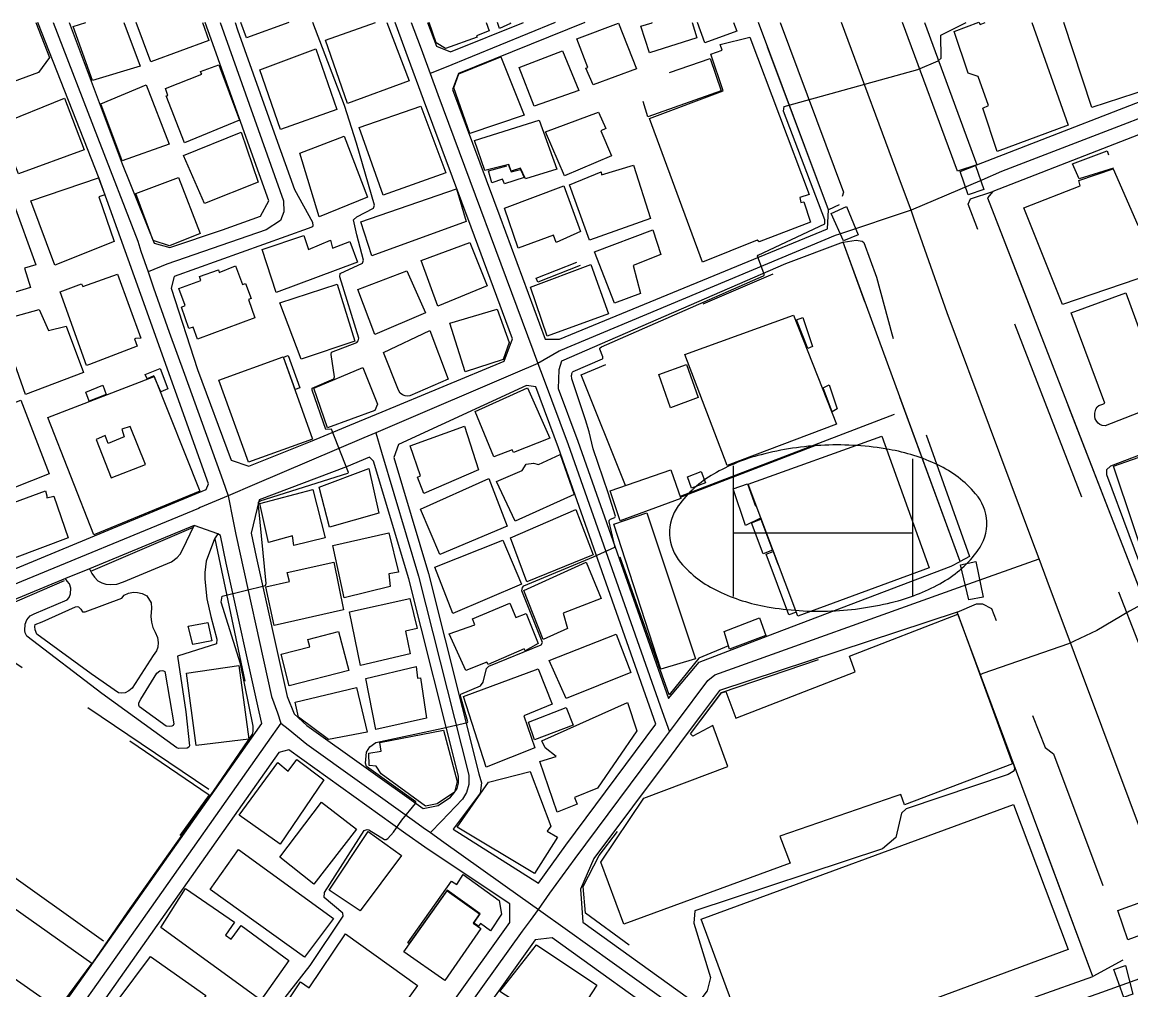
# Model space of a CAD drawing. Header units: millimetres. Extents: x 198785 to 203305, y 542885 to 545889.
# Drawn here: x 202623.4 to 202841.5, y 545694.9 to 545885.4 of the extents above; entities that cross this region are included whole.
import ezdxf

# ---------------------------------------------------------------- set-up
doc = ezdxf.new("R2010")
doc.units = ezdxf.units.MM
for name, pattern in [('FENCE_25K', [54.3, 28.7, -9.2, -16.4]), ('HIDDEN_BULD_25K', [28.8, 18.4, -10.4]), ('HIDDEN_IN_25K', [56.5, 36.5, -20])]:
    doc.linetypes.add(name, pattern=pattern)
for name, color, linetype in [('A0013114', 253, 'Continuous'), ('A0013117', 253, 'Continuous'), ('A0013118', 253, 'Continuous'), ('A0023214', 253, 'Continuous'), ('A0023217', 253, 'Continuous'), ('A0033324', 253, 'Continuous'), ('A0043325', 253, 'Continuous'), ('B0014111', 253, 'Continuous'), ('B0014112', 253, 'Continuous'), ('B0014113', 253, 'Continuous'), ('B0014116', 253, 'Continuous'), ('B0014118', 253, 'Continuous'), ('B0014511', 253, 'Continuous'), ('B0024120', 253, 'Continuous'), ('F0017111', 253, 'Continuous'), ('F0017114', 253, 'Continuous'), ('F0047224', 253, 'Continuous')]:
    doc.layers.add(name, color=color, linetype=linetype)

# ---------------------------------------------------------------- blocks, each defined once
blk = doc.blocks.new('B0014511')
at = {"layer": 'B0014511'}
blk.add_lwpolyline([(-31.17, -1.27, 0.169014), (-29, -6.77, 0.105159), (-21.57, -12.43, 0.067248), (-11.97, -15.47, 0.053397), (0.67, -16.3, 0.053397), (13.19, -14.44, 0.067248), (22.51, -10.63, 0.105159), (29.45, -4.38, 0.169014), (31.17, 1.27, 0.169014), (29, 6.77, 0.105159), (21.57, 12.43, 0.067248), (11.97, 15.47, 0.053397), (-0.67, 16.3, 0.053397), (-13.19, 14.44, 0.067248), (-22.51, 10.63, 0.105159), (-29.45, 4.38, 0.169014)], format="xyb", close=True, dxfattribs=at)
for points in [[(16.58, 13.62), (16.58, -13.46)], [(-18.64, 12.26), (-18.64, -13.46)], [(-18.64, -0.94), (16.58, -0.94)]]:
    blk.add_lwpolyline(points, dxfattribs=at)

msp = doc.modelspace()

# ---------------------------------------------------------------- linework, layer by layer
at = {"layer": 'A0013114'}
for points in [[(202781.86, 545848.51), (202768.11, 545885.31)], [(202800.73, 545885.31), (202811.05, 545857.34)], [(202813.13, 545850.87), (202837.34, 545788.51), (202840.26, 545780.98), (202868.05, 545709.4)], [(202807.77, 545779.3), (202784.74, 545842.14)], [(202833.84, 545697.68), (202807.19, 545769.35)]]:
    msp.add_lwpolyline(points, dxfattribs=at)
at = {"layer": 'A0013117'}
for points in [[(202564.76, 545885.31), (202567.13, 545878.35), (202574.73, 545857.97), (202581.02, 545839.21), (202594.41, 545800.75), (202597.68, 545792.38), (202601.69, 545780.63), (202604.42, 545773.95), (202607.33, 545772.35), (202607.53, 545772.38), (202620.24, 545777.13), (202659.59, 545793.47), (202660.01, 545794.61), (202646.71, 545831.8), (202644.21, 545838.79), (202638.53, 545854.66), (202626.47, 545885.31)], [(202632.66, 545885.31), (202643.04, 545857.52), (202649.34, 545841.95), (202652.39, 545841.05), (202662.75, 545844.58), (202670.25, 545847.27), (202671.85, 545850.26), (202668.09, 545860.88), (202660.53, 545882.07), (202659.39, 545885.31)], [(202665.23, 545885.31), (202665.72, 545883.91), (202673.28, 545862.72), (202676.9, 545852.49), (202680.45, 545846.09), (202680.52, 545845.32), (202680.47, 545845.11), (202679.61, 545844.81), (202653.24, 545835.35), (202652.67, 545833.11), (202657.89, 545817.06), (202664.45, 545799.22), (202667.92, 545798.04), (202680.06, 545802.92), (202689.67, 545806.91), (202694.15, 545808.77), (202718.13, 545818.72), (202719.8, 545823.1), (202711.68, 545845.07), (202702.31, 545870.21), (202699.33, 545878.19), (202696.68, 545885.31)], [(202703.09, 545885.31), (202704.82, 545880.65), (202707.56, 545879.53), (202721.94, 545885.31)], [(202734.01, 545885.31), (202709.16, 545875.32), (202707.98, 545872.17), (202717.31, 545847.15), (202726.2, 545823.08), (202729.04, 545823.02), (202781.67, 545844.72), (202781.86, 545848.51)], [(202811.05, 545857.34), (202853.95, 545873.99), (202866.36, 545878.7), (202867.9, 545882.65), (202866.92, 545885.31)], [(202868.05, 545709.4), (202870.86, 545710.42), (202901.89, 545722.49), (202922.45, 545730.54), (202923.42, 545733.37), (202915.93, 545753.24), (202914.96, 545755.79), (202910.94, 545766.38), (202904.76, 545782.63), (202902.59, 545788.12), (202897.71, 545800.44), (202892.95, 545812.47), (202888.76, 545823.56), (202881.23, 545843.51), (202872.67, 545867.33), (202869.67, 545872.77), (202868.24, 545873), (202856.11, 545868.39), (202814.19, 545852.12), (202813.13, 545850.87)], [(202784.74, 545842.14), (202773.42, 545837.88), (202729.38, 545818.69), (202728.87, 545817.01), (202728.74, 545813.35), (202732.59, 545803.01), (202750.41, 545752.38), (202756.48, 545759.53), (202769.99, 545764.7), (202805.98, 545778.43), (202807.77, 545779.3)], [(202724.87, 545716.09), (202730.23, 545723.5), (202747.96, 545747.3), (202728.83, 545801.65), (202724.35, 545813.67), (202722.54, 545813.92), (202697.39, 545802.33), (202696.42, 545799.79), (202703.25, 545776.96), (202713.16, 545737.59), (202713.65, 545735.81), (202713.41, 545733.76), (202708.12, 545726.68), (202724.87, 545716.09)], [(202702.23, 545730.71), (202705.17, 545731.3), (202707.57, 545733), (202708.33, 545733.8), (202708.9, 545734.7), (202709.18, 545735.7), (202709.16, 545737.07), (202699.39, 545775.9), (202692.47, 545799.04), (202691.65, 545799.81), (202687.14, 545797.93), (202670, 545791.48), (202668.43, 545784.89), (202669.38, 545780.25), (202675.48, 545752.79), (202676.85, 545749.38), (202679.38, 545747.08), (202702.23, 545730.71)], [(202624.24, 545681.81), (202669.29, 545745.7), (202670.52, 545747.44), (202670, 545749.77), (202663.51, 545779.01), (202662.4, 545784.43), (202661.84, 545784.73), (202657.22, 545786.38), (202636.61, 545777.88), (202631.94, 545775.96), (202610.24, 545767.01), (202604.79, 545764.76), (202603.72, 545763.26), (202599.81, 545757.77), (202595.41, 545751.95), (202577.37, 545728.16), (202573.13, 545722.57), (202563.28, 545709.58), (202548.68, 545690.59)], [(202807.19, 545769.35), (202760.49, 545753.95), (202756.7, 545748.99), (202753.49, 545744.68), (202750.94, 545741.26), (202735.77, 545720.89), (202733.11, 545714.88), (202733.58, 545708.37), (202756, 545692.26), (202776.08, 545678.4), (202783.36, 545678.26), (202822.76, 545693.76), (202833.84, 545697.68)], [(202674.59, 545645.76), (202719.27, 545708.29), (202719.23, 545711.97), (202704.56, 545721.76), (202702.51, 545723.13), (202698.8, 545725.79), (202675.79, 545742.27), (202673.86, 545741.76), (202629.01, 545678.17), (202629.08, 545677.39), (202673.84, 545645.5), (202674.59, 545645.76)], [(202722.76, 545601.85), (202733.57, 545616.86), (202734.55, 545618.23), (202735.81, 545620), (202745.19, 545633.16), (202747.79, 545636.81), (202772.33, 545671.24), (202771.41, 545674.33), (202752.54, 545687.35), (202727.59, 545705.28), (202724.25, 545704.93), (202677.77, 545639.9), (202675.92, 545637.38), (202676.44, 545635.25), (202707.93, 545612.36), (202722.42, 545601.83), (202722.76, 545601.85)]]:
    msp.add_lwpolyline(points, dxfattribs=at)
at = {"layer": 'A0013118'}
for points in [[(202661.84, 545784.73), (202661.21, 545783.81), (202659.55, 545779.39), (202659.27, 545777.16), (202659.3, 545775.84), (202659.71, 545771.97), (202660.51, 545768.53), (202661.63, 545764.03), (202661.62, 545763.15), (202653.92, 545760.72), (202655.54, 545749.76), (202656.28, 545743.1), (202656.14, 545742.8), (202655.81, 545742.64), (202654.13, 545742.52), (202653.78, 545742.65), (202639.03, 545753.36), (202624.28, 545764.64), (202623.96, 545765.31), (202623.89, 545765.77), (202623.98, 545767), (202624.31, 545767.88), (202624.95, 545768.61), (202625.73, 545769.03), (202632.26, 545771.8), (202632.66, 545772.25), (202632.89, 545772.93), (202632.93, 545774.08), (202632.67, 545774.94), (202632.23, 545775.47), (202631.94, 545775.96)], [(202636.61, 545777.88), (202637.1, 545776.99), (202637.61, 545776.24), (202638.3, 545775.55), (202639.04, 545775.11), (202639.83, 545774.83), (202640.75, 545774.78), (202642, 545774.85), (202643.34, 545775.34), (202652.76, 545779.23), (202653.87, 545780.08), (202654.42, 545780.78), (202654.92, 545781.62), (202657.22, 545786.38)], [(202642.85, 545753.4), (202642.3, 545753.46), (202636.97, 545757.2), (202626.3, 545765.04), (202625.94, 545765.86), (202625.86, 545766.53), (202625.95, 545766.92), (202627.33, 545767.47), (202633.91, 545770.43), (202634.22, 545770.44), (202634.46, 545770.4), (202634.92, 545769.95), (202635.25, 545769.44), (202635.79, 545769.42), (202642.98, 545772.1), (202643.47, 545772.71), (202644.3, 545773.1), (202645.26, 545773.26), (202646.07, 545773.21), (202646.95, 545773.01), (202647.88, 545772.54), (202648.77, 545771.16), (202648.79, 545770.12), (202648.71, 545768.52), (202648.79, 545767.4), (202649.05, 545766.34), (202649.54, 545765.4), (202649.99, 545764.37), (202650.15, 545763.38), (202650.03, 545762.47), (202649.78, 545761.77), (202649.13, 545760.81), (202645.04, 545754.42), (202644.39, 545753.91), (202643.61, 545753.52), (202642.85, 545753.4)], [(202652.4, 545746.87), (202651.72, 545746.96), (202646.47, 545750.76), (202646.33, 545751.06), (202646.34, 545751.52), (202646.71, 545752.26), (202649.88, 545757.34), (202650.48, 545757.84), (202650.91, 545757.86), (202651.17, 545757.82), (202651.41, 545757.66), (202651.52, 545757.36), (202653.22, 545747.37), (202653.07, 545747.09), (202652.79, 545746.94), (202652.4, 545746.87)]]:
    msp.add_lwpolyline(points, dxfattribs=at)
at = {"layer": 'A0023214'}
msp.add_lwpolyline([(202851.7, 545703.8), (202824.87, 545775.57), (202823.27, 545779.84), (202821.84, 545783.68), (202805.19, 545828.21), (202798.79, 545846.46), (202798.11, 545848.41), (202796.44, 545852.92), (202784.44, 545885.31)], dxfattribs=at)
at = {"layer": 'A0023217'}
for points in [[(202629.47, 545885.31), (202638.22, 545862.76), (202646.16, 545842.3), (202646.74, 545840.35), (202648.17, 545836.31)], [(202662.29, 545885.31), (202674.76, 545850.26), (202674.84, 545848.11), (202674.16, 545846.41), (202671.38, 545844.58), (202651.8, 545837.79), (202648.17, 545836.31)], [(202699.87, 545885.31), (202701.62, 545880.65), (202702.08, 545879.42), (202703.61, 545875.28)], [(202728.14, 545885.31), (202706.4, 545876.42), (202703.61, 545875.28)], [(202872.53, 545877.85), (202867.3, 545875.85), (202815.87, 545855.99), (202812.01, 545854.34), (202798.11, 545848.41), (202784.03, 545843.71), (202783.2, 545843.43), (202729.21, 545820.85), (202728.97, 545820.72), (202724.77, 545818.27)], [(202703.61, 545875.28), (202705.13, 545871.19), (202723.78, 545820.95), (202724.77, 545818.27)], [(202648.17, 545836.31), (202649.23, 545833.17), (202652.3, 545824.43), (202655.28, 545816.16), (202662.23, 545796.91), (202662.82, 545795.24), (202663.86, 545792.26)], [(202724.77, 545818.27), (202720.3, 545816.36), (202695.63, 545805.82), (202692.89, 545804.65)], [(202724.77, 545818.27), (202725.8, 545815.51), (202730.71, 545802.33), (202749.18, 545749.85), (202750.61, 545745.8)], [(202692.89, 545804.65), (202690.57, 545803.67), (202669.05, 545794.47), (202663.86, 545792.26)], [(202692.89, 545804.65), (202694.02, 545800.85), (202701.32, 545776.43), (202711.16, 545737.33), (202711.18, 545735.44), (202710.75, 545733.88), (202709.92, 545732.56), (202705.81, 545728.26), (202703.66, 545726)], [(202663.86, 545792.26), (202658.4, 545789.93), (202658.04, 545789.77), (202620.24, 545774.13), (202610.14, 545770.16), (202608.76, 545769.73), (202606.19, 545768.93), (202604.31, 545768.07)], [(202663.86, 545792.26), (202664.89, 545787.25), (202665.42, 545784.66), (202672.41, 545752.79), (202673.55, 545749.57), (202674.27, 545747.54)], [(202750.61, 545745.8), (202752.19, 545747.92), (202758.14, 545755.9), (202759.53, 545757.05), (202807.47, 545774.19), (202823.27, 545779.84)], [(202674.27, 545747.54), (202671.58, 545743.73), (202646.71, 545708.46), (202626.63, 545679.99), (202624.93, 545677.58)], [(202674.27, 545747.54), (202675.68, 545746.4), (202679.38, 545743.39), (202700.51, 545728.25), (202702.23, 545727.02), (202703.66, 545726)], [(202724.86, 545710.91), (202727.14, 545714.07), (202732.06, 545720.89), (202749.46, 545744.25), (202750.61, 545745.8)], [(202928.03, 545729.5), (202925.34, 545728.45), (202869.1, 545706.55), (202852.85, 545700.75), (202835.56, 545694.57), (202822.76, 545690), (202787.3, 545676.05), (202784.31, 545675.04), (202778.49, 545673.07)], [(202703.66, 545726), (202706.28, 545724.14), (202721.27, 545713.46), (202724.86, 545710.91)], [(202673.5, 545639.06), (202675.25, 545641.62), (202676.8, 545643.89), (202721.76, 545706.61), (202723.28, 545708.73), (202724.86, 545710.91)], [(202724.86, 545710.91), (202730.59, 545706.83), (202752.54, 545691.05), (202776.92, 545674.16), (202778.49, 545673.07)]]:
    msp.add_lwpolyline(points, dxfattribs=at)
at = {"layer": 'A0033324', "linetype": 'HIDDEN_IN_25K', "flags": 128}
for points in [[(202783.99, 545849.49), (202781.86, 545848.51), (202768.11, 545885.31)], [(202772.38, 545885.31), (202784.85, 545851.94), (202783.99, 545849.49)], [(202811.05, 545857.34), (202807.24, 545856.11), (202796.46, 545885.31)], [(202800.73, 545885.31), (202811.05, 545857.34)], [(202840.26, 545780.98), (202868.05, 545709.4), (202863.68, 545709.6), (202836.25, 545780.26), (202809.33, 545849.61), (202809.8, 545850.66), (202814.19, 545852.12), (202813.13, 545850.87), (202837.34, 545788.51), (202840.26, 545780.98)], [(202809.57, 545780.29), (202807.77, 545779.3), (202784.74, 545842.14), (202787.33, 545842.52), (202788.5, 545842.33), (202788.85, 545842.06), (202791.33, 545835.22), (202794.31, 545824.08), (202798.96, 545810.34), (202799.53, 545808.64), (202809.57, 545780.29)], [(202839.74, 545700.91), (202833.84, 545697.68), (202807.19, 545769.35), (202810.95, 545770.98), (202812.17, 545770.99), (202813.91, 545770.09), (202824.45, 545742.74), (202826.09, 545741.51), (202839.47, 545705.73), (202840.28, 545703.18), (202840.35, 545702.76), (202840.28, 545702.07), (202840, 545701.36), (202839.74, 545700.91)]]:
    msp.add_lwpolyline(points, dxfattribs=at)
at = {"layer": 'A0043325'}
for points in [[(202812.44, 545852.47), (202809.34, 545851.42), (202807.77, 545856.03), (202810.76, 545857.19), (202812.44, 545852.47)], [(202787.74, 545843.58), (202784.85, 545842.41), (202782.41, 545847.77), (202785.43, 545849.14), (202787.74, 545843.58)], [(202812.29, 545772.29), (202809.44, 545771.75), (202807.82, 545778.69), (202810.85, 545779.29), (202812.29, 545772.29)], [(202859.8, 545711.9), (202840.72, 545704.91), (202838.74, 545710.69), (202857.85, 545717.55), (202859.8, 545711.9)], [(202840.02, 545693.63), (202839.91, 545693.59), (202837.94, 545699.07), (202837.99, 545699.09), (202840.27, 545699.85), (202841.71, 545694.25), (202840.02, 545693.63)]]:
    msp.add_lwpolyline(points, dxfattribs=at)
at = {"layer": 'B0014111'}
for points in [[(202712.8, 545882.41), (202706.61, 545880.19), (202704.78, 545881.31), (202703.41, 545885.31)], [(202714.59, 545885.31), (202715.19, 545883.67), (202712.71, 545882.73), (202712.8, 545882.41)], [(202763.23, 545885.31), (202763.87, 545883.6), (202757.57, 545881.3), (202756.13, 545885.31)], [(202821.85, 545885.31), (202828.99, 545865.14), (202815.06, 545859.97), (202812.25, 545868.49), (202813.36, 545869.03), (202811.28, 545874.72), (202809.37, 545875.37), (202806.56, 545883.55), (202811.44, 545885.39), (202811.67, 545884.91), (202812.7, 545885.31)], [(202847.76, 545873.18), (202833.64, 545868.61), (202828.13, 545885.31)], [(202776.24, 545850.94), (202776.47, 545849.94), (202777.07, 545850.05), (202778.34, 545846.03), (202768.23, 545842.2), (202767.89, 545842.5), (202757.13, 545838.18), (202746.68, 545866.43), (202761.2, 545871.89), (202758.73, 545879.1), (202760.97, 545879.91), (202760.59, 545881.03), (202766.42, 545882.42), (202778.09, 545851.48), (202776.24, 545850.94)], [(202685.23, 545868.23), (202674.19, 545864.31), (202670.13, 545876.01), (202681.14, 545880.17), (202685.23, 545868.23)], [(202666.1, 545866.09), (202655.3, 545861.64), (202651.7, 545870.9), (202652, 545871), (202652.01, 545871), (202651.55, 545872.32), (202658.71, 545875.14), (202658.53, 545875.52), (202658.45, 545875.68), (202662.07, 545877.03), (202666.1, 545866.09)], [(202725.02, 545866.14), (202728.5, 545856.46), (202722.36, 545854.58), (202721.35, 545856.7), (202719.52, 545856.09), (202719.04, 545857.41), (202714.34, 545856.24), (202712.31, 545862.12), (202725.02, 545866.14)], [(202837.87, 545856.53), (202842.7, 545845.49), (202849.1, 545847.52), (202851.29, 545841.21), (202844.46, 545838.84), (202845.37, 545835.86), (202827.85, 545829.85), (202820.29, 545848.86), (202831.38, 545853.19), (202831.12, 545854.26), (202837.87, 545856.53)], [(202733.14, 545844.2), (202728.37, 545842.04), (202727.83, 545843.48), (202720.92, 545840.92), (202718.17, 545848.8), (202729.88, 545853.21), (202733.14, 545844.2)], [(202744.94, 545832.02), (202739.81, 545830.15), (202735.86, 545840.21), (202747.35, 545844.58), (202748.95, 545839.69), (202743.48, 545837.56), (202744.94, 545832.02)], [(202678.79, 545843.44), (202679.7, 545840.67), (202684.03, 545842.55), (202684.4, 545840.94), (202687.78, 545842.24), (202689.3, 545838.22), (202673.3, 545832.22), (202670.56, 545840.71), (202678.79, 545843.44)], [(202714.81, 545833.51), (202705.12, 545829.57), (202701.85, 545838.5), (202711.37, 545842.06), (202714.81, 545833.51)], [(202665.3, 545837.47), (202666.73, 545833.81), (202667.3, 545834), (202668.42, 545831.04), (202667.87, 545830.83), (202669.15, 545827.25), (202657.85, 545823.02), (202657.01, 545825.42), (202656.16, 545825.12), (202654.69, 545829.33), (202655.42, 545829.68), (202654.16, 545833.03), (202658.5, 545834.56), (202658.22, 545835.35), (202662, 545836.69), (202662.13, 545836.14), (202665.3, 545837.47)], [(202642.16, 545835.82), (202646.7, 545823.23), (202645.64, 545823.15), (202645.47, 545823.13), (202646.02, 545821.67), (202636.6, 545818.07), (202636.04, 545817.86), (202630.87, 545832.33), (202635.03, 545833.91), (202635.34, 545833.4), (202642.16, 545835.82)], [(202702.7, 545828.24), (202692.74, 545823.99), (202689.39, 545832.84), (202698.99, 545836.5), (202702.7, 545828.24)], [(202848.17, 545810.63), (202836.26, 545805.97), (202835.65, 545806.05), (202835.23, 545806.26), (202834.89, 545806.53), (202834.64, 545806.84), (202834.31, 545807.35), (202834.21, 545807.87), (202834.22, 545808.52), (202834.44, 545809.26), (202834.72, 545809.72), (202835.02, 545810), (202835.81, 545810.24), (202836.17, 545810.46), (202829.59, 545828.2), (202840.31, 545832.13), (202848.17, 545810.63)], [(202717.92, 545819.05), (202710.48, 545816.65), (202707.47, 545826.22), (202716.78, 545828.96), (202719.15, 545822.36), (202717.92, 545819.05)], [(202783.43, 545806.34), (202761.98, 545798.2), (202753.63, 545820), (202775.01, 545827.78), (202783.43, 545806.34)], [(202699.57, 545811.9), (202699.1, 545811.86), (202698.67, 545811.89), (202698.16, 545812.1), (202697.68, 545812.43), (202697.36, 545813), (202694.43, 545820.45), (202703.52, 545824.78), (202707.15, 545815.19), (202699.57, 545811.9)], [(202680.49, 545803.39), (202667.91, 545798.85), (202662.03, 545814.97), (202674.7, 545819.6), (202680.49, 545803.39)], [(202692.74, 545809), (202683.42, 545805.58), (202680.7, 545813.4), (202690.34, 545817.46), (202693.26, 545810.29), (202692.74, 545809)], [(202756.28, 545811.56), (202750.82, 545809.55), (202748.53, 545816.12), (202754, 545818.06), (202756.28, 545811.56)], [(202872.02, 545783.7), (202845.81, 545774.38), (202837.93, 545798.06), (202864.05, 545807.25), (202872.02, 545783.7)], [(202801.67, 545778.06), (202775.87, 545768.59), (202766.1, 545794.52), (202792.39, 545803.98), (202801.67, 545778.06)], [(202693.47, 545788.83), (202683.79, 545786.09), (202681.78, 545793.94), (202691.56, 545797.58), (202693.47, 545788.83)], [(202752.89, 545791.71), (202740.91, 545787.31), (202738.94, 545793.19), (202750.89, 545797.35), (202752.89, 545791.71)], [(202755.74, 545760.2), (202748.92, 545758.14), (202739.7, 545786.65), (202746.2, 545788.86), (202755.74, 545760.2)], [(202807.3, 545768.97), (202818.03, 545739.54), (202796.85, 545731.48), (202796.1, 545733.5), (202795.11, 545733.14), (202772.35, 545725.27), (202774.35, 545720.02), (202741.68, 545708.02), (202737.14, 545720.18), (202745.62, 545732.78), (202762.13, 545738.98), (202759.18, 545747.04), (202755.22, 545744.98), (202754.79, 545745.42), (202760.88, 545753.47), (202761.72, 545753.77), (202763.64, 545748.53), (202787.12, 545757.65), (202785.99, 545760.69), (202807.3, 545768.97)], [(202769.56, 545764.77), (202762.45, 545762.07), (202761.35, 545765.56), (202768.3, 545768.25), (202769.56, 545764.77)], [(202667.92, 545744.4), (202657.61, 545743.16), (202655.7, 545757.37), (202666.01, 545758.88), (202667.92, 545744.4)], [(202691.18, 545745.74), (202683.6, 545744.34), (202677.71, 545748.71), (202677.05, 545751.66), (202689.14, 545754.55), (202691.18, 545745.74)], [(202731.69, 545747.14), (202724.08, 545744.25), (202722.9, 545747.73), (202730.33, 545750.59), (202731.69, 545747.14)], [(202732.48, 545731.58), (202728.53, 545730.05), (202725.14, 545739.97), (202728.37, 545740.96), (202726.2, 545742.69), (202725.57, 545744.07), (202742.39, 545751.57), (202744.18, 545746), (202736.49, 545734.75), (202731.96, 545732.9), (202732.48, 545731.58)], [(202828.98, 545703.01), (202775.47, 545683.22), (202772.86, 545689.96), (202765.1, 545686.65), (202756.89, 545708.95), (202818.27, 545731.5), (202828.98, 545703.01)], [(202710.1, 545717.79), (202717.17, 545712.66), (202717.62, 545709.93), (202715.46, 545706.69), (202713.5, 545708.12), (202713.11, 545707.59), (202712.16, 545708.21), (202713.39, 545710.02), (202706.91, 545714.65), (202699.44, 545704.2), (202699.22, 545704.35), (202707.79, 545716.45), (202708.83, 545715.81), (202710.1, 545717.79)], [(202713.54, 545707.14), (202706.47, 545696.92), (202698.39, 545702.55), (202706.91, 545714.57), (202713.31, 545710.02), (202712.07, 545708.2), (202713.54, 545707.14)], [(202701.09, 545695.96), (202694.13, 545686.32), (202686.77, 545676.96), (202678.09, 545664.82), (202674.83, 545667.44), (202674.25, 545666.63), (202662.03, 545675.41), (202665.96, 545681.17), (202669.36, 545678.82), (202672.14, 545682.84), (202670.49, 545683.84), (202672.76, 545687.07), (202672.04, 545687.57), (202678.13, 545696.67), (202679.79, 545695.46), (202686.98, 545706.1), (202701.09, 545695.96)]]:
    msp.add_lwpolyline(points, dxfattribs=at)
at = {"layer": 'B0014112'}
for points in [[(202626.6, 545875.51), (202616.04, 545871.64), (202612.49, 545881.78), (202621.85, 545885.31)], [(202626.06, 545885.31), (202628.77, 545878.43), (202626.6, 545875.51)], [(202756.02, 545882.33), (202746.72, 545879.33), (202744.98, 545884.62), (202747.24, 545885.29), (202747.23, 545885.31)], [(202755.08, 545885.31), (202756.02, 545882.33)], [(202732.83, 545871.95), (202724.02, 545868.86), (202721.09, 545876.45), (202729.6, 545879.74), (202732.83, 545871.95)], [(202652.28, 545861.38), (202643.04, 545858.11), (202638.83, 545869.33), (202647.78, 545873.07), (202652.28, 545861.38)], [(202635.57, 545860.28), (202622.7, 545855.54), (202618.74, 545865.2), (202631.7, 545870.43), (202635.57, 545860.28)], [(202739.23, 545859.09), (202730.01, 545855.14), (202726.28, 545863.84), (202736.71, 545867.7), (202738.11, 545864.45), (202737.11, 545864.02), (202739.23, 545859.09)], [(202669.79, 545853.92), (202659.21, 545849.72), (202655.08, 545859.14), (202666.41, 545863.73), (202669.79, 545853.92)], [(202691.27, 545851), (202681.76, 545847.08), (202677.97, 545859.61), (202686.7, 545862.95), (202691.27, 545851)], [(202710.69, 545846.16), (202692.11, 545839.42), (202689.99, 545846.14), (202708.75, 545852.6), (202710.69, 545846.16)], [(202625.02, 545833.19), (202617.43, 545830.91), (202611.42, 545846.51), (202621.56, 545850.14), (202626.06, 545837.69), (202623.84, 545836.98), (202625.02, 545833.19)], [(202738.65, 545828.06), (202726.6, 545823.65), (202723.29, 545833.27), (202735.14, 545837.72), (202738.65, 545828.06)], [(202688.78, 545822.68), (202678.23, 545819.14), (202674.02, 545830.2), (202685.32, 545833.89), (202688.78, 545822.68)], [(202626.76, 545828.89), (202628.59, 545824.76), (202632.05, 545825.62), (202635.45, 545816.46), (202624.06, 545812.19), (202618.85, 545826.71), (202626.76, 545828.89)], [(202628.68, 545796.53), (202621.75, 545793.84), (202620.8, 545796.07), (202615.68, 545794.25), (202610.68, 545806.22), (202623.14, 545811.05), (202628.68, 545796.53)], [(202729.16, 545800.39), (202731.89, 545792.47), (202720.33, 545787.28), (202716.65, 545795.03), (202721.65, 545797.19), (202722.47, 545798.49), (202723.91, 545798.65), (202724.9, 545798.42), (202729.16, 545800.39)], [(202680.51, 545793.5), (202682.98, 545783.98), (202676.79, 545782.46), (202676.56, 545784.4), (202671.79, 545783.09), (202670.12, 545790.73), (202680.51, 545793.5)], [(202628.25, 545792.24), (202628.25, 545791.84), (202629.6, 545792.2), (202632.42, 545783.95), (202621.82, 545779.96), (202618.95, 545788.01), (202621.04, 545788.76), (202620.54, 545790.44), (202627.99, 545793.21), (202628.25, 545792.24)], [(202730.61, 545766.14), (202725.78, 545763.99), (202722.02, 545773.61), (202734.23, 545779.16), (202737.19, 545772.03), (202729.76, 545769.14), (202730.61, 545766.14)], [(202699.64, 545761.15), (202689.9, 545758.85), (202687.76, 545769.4), (202699.61, 545772.07), (202701.02, 545766.17), (202698.76, 545765.64), (202699.64, 545761.15)], [(202719.28, 545771.11), (202720.4, 545768.33), (202722.44, 545769.1), (202724.8, 545763.17), (202722.27, 545761.77), (202722.08, 545762.17), (202714.99, 545759.06), (202714.72, 545759.49), (202710.63, 545757.86), (202707.33, 545765.11), (202712.4, 545766.89), (202711.91, 545768.07), (202719.28, 545771.11)], [(202743.06, 545757.49), (202730.34, 545752.35), (202726.99, 545759.82), (202740.15, 545765.05), (202743.06, 545757.49)], [(202700.87, 545758.67), (202701.07, 545756.37), (202701.72, 545756.45), (202702.88, 545748.54), (202692.89, 545746.26), (202690.94, 545756.34), (202700.87, 545758.67)], [(202724.14, 545742.7), (202714.59, 545738.89), (202710.12, 545752.77), (202724.8, 545758.19), (202727.55, 545751.25), (202721.99, 545748.94), (202724.14, 545742.7)], [(202689.12, 545726.66), (202680.72, 545715.89), (202674.05, 545721.16), (202682.2, 545731.98), (202689.12, 545726.66)], [(202697.95, 545721.5), (202689.83, 545710.61), (202683.73, 545714.65), (202691.41, 545726.19), (202697.95, 545721.5)], [(202684.59, 545709.1), (202678.87, 545701.5), (202660.36, 545714.83), (202665.9, 545722.66), (202684.59, 545709.1)]]:
    msp.add_lwpolyline(points, dxfattribs=at)
at = {"layer": 'B0014113'}
for points in [[(202646.58, 545876.76), (202637.2, 545873.93), (202633.41, 545884.53), (202635.93, 545885.31)], [(202643.4, 545885.31), (202646.58, 545876.76)], [(202660.07, 545881.78), (202648.7, 545877.61), (202645.78, 545885.31)], [(202658.81, 545885.31), (202660.07, 545881.78)], [(202675.84, 545885.31), (202667.49, 545882.3), (202666.39, 545885.31)], [(202699.46, 545873.87), (202687.36, 545869.42), (202683, 545881.85), (202692.86, 545885.31)], [(202695.1, 545885.31), (202699.46, 545873.87)], [(202744.15, 545876.23), (202735.63, 545873.05), (202734.2, 545876.33), (202734.59, 545876.5), (202732.45, 545882.13), (202740.59, 545885.22), (202744.15, 545876.23)], [(202722.06, 545867.07), (202711.36, 545863.52), (202708.21, 545872.47), (202709.23, 545875.24), (202717.5, 545878.55), (202722.06, 545867.07)], [(202706.65, 545855.76), (202694.33, 545851.35), (202689.65, 545864.7), (202701.78, 545868.9), (202706.65, 545855.76)], [(202743.54, 545857.26), (202746.88, 545846.75), (202734.89, 545842.53), (202731, 545853.43), (202737.22, 545855.97), (202737.3, 545855.39), (202743.54, 545857.26)], [(202641.47, 545842.23), (202629.84, 545837.63), (202625.09, 545850.26), (202638.37, 545854.75), (202639.64, 545851.45), (202638.48, 545851.05), (202641.47, 545842.23)], [(202658.35, 545843.85), (202652.33, 545841.38), (202649.17, 545842.43), (202645.72, 545851.67), (202654.14, 545854.81), (202658.35, 545843.85)], [(202658.34, 545793.16), (202637.46, 545784.59), (202628.43, 545807.61), (202649.31, 545815.69), (202658.34, 545793.16)], [(202727.12, 545803.58), (202719.95, 545800.74), (202719.7, 545801.27), (202716.09, 545799.9), (202712.42, 545808.81), (202722.7, 545813.47), (202727.12, 545803.58)], [(202643.43, 545803.87), (202640.27, 545802.54), (202639.72, 545804.09), (202639.58, 545804.03), (202637.96, 545803.33), (202640.89, 545795.78), (202647.65, 545798.4), (202644.62, 545805.88), (202642.96, 545805.36), (202643.43, 545803.87)], [(202713.12, 545797.34), (202702.37, 545792.72), (202701.12, 545795.9), (202701.68, 545796.19), (202699.68, 545802.1), (202710.31, 545805.92), (202713.12, 545797.34)], [(202718.74, 545786.24), (202705.5, 545780.68), (202701.72, 545789.6), (202715.14, 545795.65), (202718.74, 545786.24)], [(202735.65, 545780.66), (202722.57, 545775.35), (202719.37, 545783.97), (202732.23, 545789.58), (202735.65, 545780.66)], [(202695.74, 545774.42), (202686.68, 545772.17), (202684.47, 545782.48), (202695.49, 545784.93), (202697.38, 545777.21), (202695.46, 545776.87), (202695.74, 545774.42)], [(202721.53, 545774.83), (202708.03, 545769.11), (202704.52, 545778.21), (202717.89, 545783.52), (202721.53, 545774.83)], [(202686.56, 545769.8), (202672.95, 545766.72), (202671.31, 545774.36), (202675.96, 545775.4), (202675.5, 545777.14), (202684.66, 545779.2), (202686.56, 545769.8)], [(202687.62, 545757.9), (202675.88, 545754.87), (202674.28, 545761.1), (202679.91, 545762.55), (202679.53, 545764.01), (202685.6, 545765.58), (202687.62, 545757.9)], [(202704.94, 545731.66), (202702.66, 545731.17), (202693.97, 545737.56), (202692.95, 545739.05), (202691.6, 545739.18), (202691.56, 545741.62), (202693.99, 545742.01), (202693.71, 545743.7), (202706.23, 545746.12), (202708.88, 545736.03), (202708.37, 545733.96), (202704.94, 545731.66)], [(202677.41, 545740.39), (202682.67, 545736.35), (202674.08, 545723.72), (202666.02, 545729.44), (202673.66, 545739.77), (202675.69, 545738.08), (202677.41, 545740.39)], [(202728.6, 545725.13), (202724.13, 545717.98), (202708.91, 545727.05), (202715.04, 545735.94), (202723.22, 545737.99), (202727.32, 545727.3), (202726.58, 545726.3), (202728.6, 545725.13)], [(202637.12, 545700.31), (202630.38, 545691.25), (202603.24, 545710.33), (202609.6, 545719.8), (202637.12, 545700.31)], [(202663.35, 545705.8), (202664.48, 545705.05), (202666.41, 545707.72), (202675.84, 545700.84), (202670.31, 545693.06), (202650.66, 545707.32), (202655.52, 545715.04), (202665.11, 545708.42), (202663.35, 545705.8)], [(202736.34, 545695.99), (202730.14, 545686.42), (202717.29, 545694.73), (202724.5, 545703.9), (202736.34, 545695.99)], [(202659.51, 545693.99), (202652.94, 545685.18), (202642.28, 545693.12), (202648.64, 545701.66), (202659.51, 545693.99)]]:
    msp.add_lwpolyline(points, dxfattribs=at)
at = {"layer": 'B0014116', "linetype": 'HIDDEN_BULD_25K', "flags": 128}
for points in [[(202719.39, 545885.15), (202717.21, 545884.14), (202716.8, 545885.31)], [(202719.34, 545885.31), (202719.39, 545885.15)], [(202760.76, 545871.92), (202746.35, 545866.79), (202744.38, 545873.38), (202758.64, 545878.25), (202760.76, 545871.92)], [(202837.89, 545856.71), (202831.15, 545854.55), (202829.85, 545857.54), (202836.63, 545860.07), (202837.89, 545856.71)], [(202719, 545857.25), (202719.52, 545855.96), (202721.37, 545856.39), (202722.05, 545854.82), (202718.19, 545853.57), (202717.83, 545854.5), (202715.74, 545853.81), (202715.07, 545856.17), (202719, 545857.25)], [(202733.06, 545837.51), (202724.75, 545834.23), (202724.42, 545835.06), (202732.77, 545838.3), (202733.06, 545837.51)], [(202778.74, 545821.62), (202777.81, 545821.21), (202775.62, 545826.87), (202776.85, 545827.34), (202778.74, 545821.62)], [(202677.95, 545813.46), (202677.05, 545813.12), (202674.77, 545819.54), (202675.66, 545819.82), (202677.95, 545813.46)], [(202650.54, 545817.26), (202652.02, 545813.25), (202650.63, 545812.66), (202649.3, 545815.85), (202647.97, 545815.24), (202647.57, 545816.12), (202650.54, 545817.26)], [(202639.93, 545812.16), (202636.59, 545810.83), (202635.91, 545812.62), (202639.27, 545814.01), (202639.93, 545812.16)], [(202783.61, 545809.36), (202782.58, 545808.76), (202780.84, 545813.49), (202782, 545814.06), (202783.61, 545809.36)], [(202768.38, 545787.77), (202765.57, 545786.43), (202763.16, 545793.64), (202765.99, 545794.61), (202768.38, 545787.77)], [(202770.9, 545781.54), (202769.04, 545780.85), (202766.76, 545786.9), (202768.57, 545787.65), (202770.9, 545781.54)], [(202775.43, 545769.32), (202774.07, 545768.82), (202769.61, 545780.79), (202771.02, 545781.3), (202775.43, 545769.32)], [(202660.68, 545763.7), (202656.93, 545762.98), (202656.03, 545766.61), (202659.91, 545767.34), (202660.68, 545763.7)]]:
    msp.add_lwpolyline(points, dxfattribs=at)
at = {"layer": 'B0014118', "linetype": 'HIDDEN_BULD_25K', "flags": 128}
msp.add_lwpolyline([(202757.74, 545794.81), (202754.95, 545793.72), (202754.14, 545795.94), (202756.89, 545797.03), (202757.74, 545794.81)], dxfattribs=at)
at = {"layer": 'B0024120', "linetype": 'FENCE_25K', "flags": 128}
for points in [[(202741.97, 545794.25), (202733.3, 545816.06), (202739.33, 545818.58), (202738.57, 545820.44), (202738.06, 545821.69), (202771.04, 545835.92)], [(202752.79, 545791.98), (202794.89, 545808.18)], [(202750.6, 545753.12), (202739.7, 545783.66), (202738.99, 545787.15), (202740.81, 545787.6)], [(202636.87, 545777.4), (202657.08, 545786.1)], [(202661.23, 545783.84), (202661.28, 545783.81), (202669.25, 545746.02), (202660.8, 545733.96), (202611.96, 545767.07), (202631.71, 545775.58)], [(202600.66, 545758.11), (202610.85, 545767), (202660.12, 545733.4), (202639.37, 545704.64), (202608.64, 545726.55), (202615.08, 545736.38), (202594.87, 545750.79)], [(202742.71, 545703.87), (202734.09, 545710.19), (202733.68, 545715.39), (202736.83, 545721.48), (202760.85, 545753.57), (202784.7, 545761.65)], [(202660.8, 545733.96), (202622.47, 545679.3), (202613.65, 545666.79), (202604.92, 545654.11), (202600.04, 545652.71), (202575.07, 545670.2)]]:
    msp.add_lwpolyline(points, dxfattribs=at)
at = {"layer": 'F0017111'}
for points, elevation in [([(202630.54, 545691.18), (202637.3, 545700.38), (202644.17, 545710.4), (202653.32, 545723.37), (202661.02, 545734.17), (202668.66, 545745.39), (202668.79, 545745.88), (202668.79, 545746.96), (202666.32, 545759.22), (202662.53, 545771.29), (202662.68, 545772.48), (202671.21, 545774.63), (202671.36, 545775), (202669.88, 545790.41), (202669.88, 545791.01), (202670.17, 545791.23), (202687.39, 545796.69), (202687.54, 545796.84), (202684.2, 545805.36), (202683.09, 545805.29), (202680.42, 545813), (202680.42, 545813.44), (202684.65, 545815.26), (202684.79, 545815.63), (202684.13, 545820), (202684.2, 545820.52), (202689.17, 545822.38), (202689.47, 545822.75), (202689.54, 545823.27), (202685.83, 545835.32), (202685.91, 545835.98), (202690.29, 545837.98), (202690.51, 545838.58), (202689.17, 545843.54), (202688.55, 545846.51), (202689.18, 545847.08), (202692.47, 545848.82), (202692.62, 545849.42), (202689.09, 545861.62), (202686.72, 545869), (202680.54, 545885.31)], 30), ([(202671.52, 545689.02), (202679.99, 545699.89), (202686.49, 545709.6), (202686.43, 545710.18), (202682.76, 545713.26), (202682.83, 545714.22), (202690.61, 545726.39), (202691.18, 545726.58), (202691.51, 545726.52), (202694.59, 545724.65), (202694.91, 545724.65), (202695.3, 545724.85), (202696.36, 545726.07), (202698.02, 545728.47), (202700.71, 545731.7), (202700.76, 545732.04), (202691.06, 545738.98), (202690.91, 545739.66), (202691.1, 545741.83), (202691.73, 545742.89), (202692.94, 545743.71), (202706.07, 545746.56), (202710.9, 545747.65), (202711, 545747.8), (202709.6, 545752.67), (202709.55, 545752.96), (202709.6, 545753.25), (202713.51, 545754.84), (202713.99, 545755.56), (202714.66, 545758.26), (202715.15, 545758.75), (202725.4, 545762.92), (202725.69, 545763.4), (202721.64, 545773.58), (202721.73, 545774.2), (202722.02, 545774.54), (202735.69, 545780.27), (202739.89, 545782.15), (202739.89, 545782.34), (202738.78, 545787.11), (202738.78, 545787.4), (202739.02, 545787.65), (202739.89, 545787.98), (202739.99, 545788.22), (202738.59, 545792.84), (202735.64, 545801.49), (202734.85, 545804.79), (202734.11, 545807.17), (202731.45, 545815.25), (202731.36, 545815.88), (202731.41, 545816.12), (202731.45, 545816.32), (202731.54, 545816.54), (202731.72, 545816.68), (202737.48, 545819.19), (202737.52, 545819.26), (202737.55, 545819.39), (202737.54, 545819.56), (202736.96, 545821.1), (202736.96, 545821.2), (202736.96, 545821.28), (202737.02, 545821.35), (202737.28, 545821.55), (202769.11, 545835.51), (202769.2, 545835.56), (202769.23, 545835.59), (202769.25, 545835.63), (202769.26, 545835.67), (202769.24, 545835.82), (202767.95, 545839.34), (202768.08, 545839.6), (202781.14, 545845.72), (202781.14, 545846.49), (202773.01, 545867.91), (202773.14, 545868.82), (202799.44, 545876.08), (202803.42, 545877.76), (202804, 545878.32), (202803.94, 545882.81), (202808.92, 545885.31)], 40)]:
    msp.add_lwpolyline(points, dxfattribs=dict(at, elevation=elevation))
at = {"layer": 'F0017114', "elevation": 50}
for points in [[(202862.58, 545807.68), (202837.3, 545798.04), (202836.55, 545797.33), (202836.55, 545796.4), (202845.32, 545772.8)], [(202845.04, 545771.69), (202841.08, 545769.54), (202834.63, 545765.73), (202829.03, 545763.11), (202812.25, 545757.3), (202811.95, 545757.16), (202811.84, 545757.09), (202811.78, 545756.97), (202811.76, 545756.84), (202818.33, 545739.18), (202818.45, 545738.73), (202818.35, 545738.31), (202818.16, 545738.02), (202817.21, 545737.45), (202797.12, 545730.69), (202796.25, 545729.81), (202795.15, 545725.01), (202792.53, 545722.83), (202755.64, 545710.62), (202755.42, 545708.22), (202758.69, 545697.53), (202758.04, 545694.91), (202754.99, 545690.85)]]:
    msp.add_lwpolyline(points, dxfattribs=at)
at = {"layer": 'F0047224'}
for points in [[(202794.78, 545808.25), (202752.75, 545792.11)], [(202762.25, 545762.72), (202756.42, 545760.34), (202750.6, 545753.12)]]:
    msp.add_lwpolyline(points, dxfattribs=at)

# ---------------------------------------------------------------- block references
at = {"layer": 'B0014511'}
msp.add_blockref('B0014511', (202781.81, 545785.89), dxfattribs=at)

doc.saveas('drawing.dxf')
